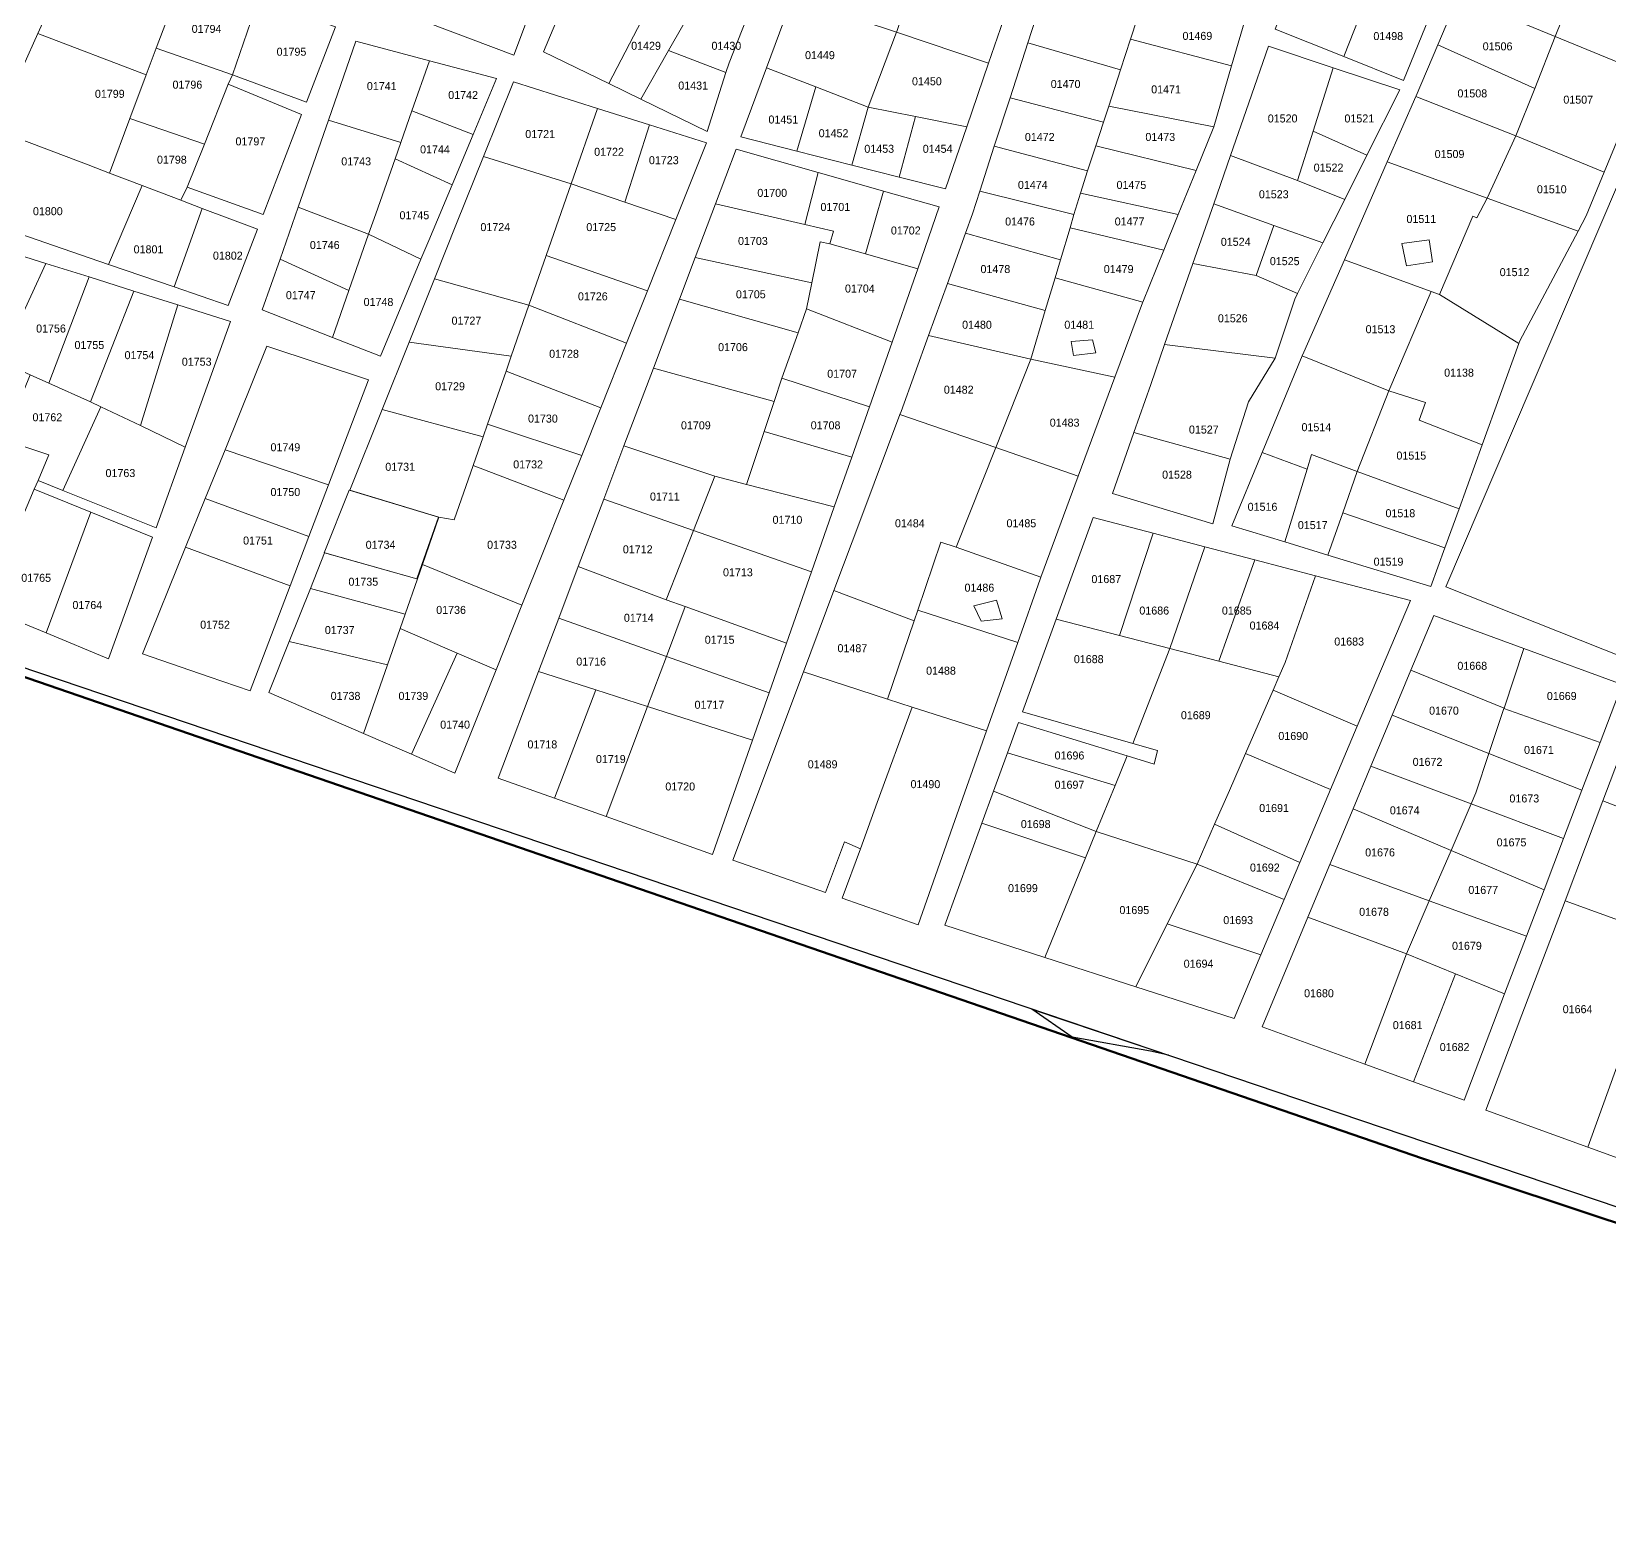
# Model space of a CAD drawing. Header units: metres. Extents: x 245225 to 248406, y 1633796 to 1637634.
# Drawn here: x 247398.4 to 247694.2, y 1633828 to 1634106.6 of the extents above; entities that cross this region are included whole.
import ezdxf
from ezdxf.enums import TextEntityAlignment as Align

# ---------------------------------------------------------------- set-up
doc = ezdxf.new("R2010")
doc.units = ezdxf.units.M
doc.header["$MEASUREMENT"] = 0
doc.layers.add('historique_numero_parcelle', color=7, linetype='Continuous')
doc.layers.add('limites_sections', color=7, linetype='Continuous')
doc.layers.add('Limites_Communes', color=7, linetype='Continuous', lineweight=211, plot=False)
doc.layers.add('LIMITES_PARCELLES', color=7, linetype='Continuous', lineweight=0, true_color=0xffffff)
doc.styles.add('Style-FANCY', font='FANCY.shx')

msp = doc.modelspace()

# ---------------------------------------------------------------- linework, layer by layer
at = {"layer": 'Limites_Communes', "color": 210, "lineweight": 80, "flags": 128}
msp.add_lwpolyline([(248359.7581, 1635572.275), (248054, 1635163), (248403, 1634932), (247921.6958, 1634066.3692), (247944, 1634048), (247854, 1633828), (247757.3136, 1633862.8869), (247659.1646, 1633895.42), (247213.4779, 1634048.8798)], dxfattribs=at)
at = {"layer": 'limites_parcelles', "flags": 128}
for points in [[(247426.999, 1634117.355), (247421.799, 1634103.522), (247419.914, 1634098.507), (247399.589, 1634106.286), (247407.619, 1634124.051), (247426.999, 1634117.355)], [(247563.837, 1634116.521), (247560.647, 1634106.651), (247560.588, 1634106.495), (247541.069, 1634113.001), (247544.848, 1634123.179), (247563.837, 1634116.521)], [(247602.562, 1634099.474), (247585.204, 1634104.553), (247590.647, 1634121.317), (247605.944, 1634116.996), (247608.04, 1634116.319), (247604.426, 1634105.207), (247602.562, 1634099.474)], [(247581.176, 1634110.443), (247577.836, 1634100.746), (247560.588, 1634106.495), (247560.647, 1634106.651), (247563.837, 1634116.521), (247581.176, 1634110.443)], [(247506.645, 1634096.895), (247515.895, 1634114.726), (247522.925, 1634112.039), (247517.842, 1634103.112), (247512.639, 1634093.976), (247506.645, 1634096.895)], [(247533.28, 1634111.071), (247529.169, 1634100.794), (247528.572, 1634098.935), (247517.842, 1634103.112), (247522.925, 1634112.039), (247523.691, 1634114.322), (247533.28, 1634111.071)], [(247560.588, 1634106.495), (247555.223, 1634092.496), (247545.456, 1634096.273), (247536.19, 1634099.857), (247541.069, 1634113.001), (247560.588, 1634106.495)], [(247704.659, 1634108.93), (247700.787, 1634098.814), (247684.066, 1634105.701), (247687.344, 1634113.957), (247687.777, 1634115.045), (247704.659, 1634108.93)], [(247419.914, 1634098.507), (247416.837, 1634090.322), (247413.002, 1634080.12), (247409.022, 1634081.632), (247391.46, 1634088.302), (247399.589, 1634106.286), (247419.914, 1634098.507)], [(247472.988, 1634101.18), (247469.698, 1634091.794), (247467.608, 1634085.831), (247454.077, 1634090.059), (247459.224, 1634104.817), (247472.988, 1634101.18)], [(247577.836, 1634100.746), (247573.726, 1634088.811), (247564.131, 1634090.722), (247555.223, 1634092.496), (247560.588, 1634106.495), (247577.836, 1634100.746)], [(247599.374, 1634089.672), (247581.854, 1634094.233), (247585.204, 1634104.553), (247602.562, 1634099.474), (247600.346, 1634092.661), (247599.374, 1634089.672)], [(247623.379, 1634100.205), (247620.027, 1634088.809), (247600.346, 1634092.661), (247602.562, 1634099.474), (247604.426, 1634105.207), (247623.379, 1634100.205)], [(247638.648, 1634087.943), (247635.71, 1634078.711), (247623.18, 1634083.386), (247626.635, 1634093.291), (247630.33, 1634103.882), (247642.437, 1634099.844), (247638.648, 1634087.943)], [(247680.209, 1634095.99), (247676.667, 1634087.072), (247657.93, 1634094.488), (247657.969, 1634094.576), (247662.027, 1634104.135), (247680.209, 1634095.99)], [(247700.787, 1634098.814), (247699.773, 1634096.164), (247693.237, 1634080.304), (247676.667, 1634087.072), (247680.209, 1634095.99), (247684.066, 1634105.701), (247700.787, 1634098.814)], [(247436.068, 1634098.502), (247435.274, 1634096.782), (247430.803, 1634085.527), (247416.837, 1634090.322), (247419.914, 1634098.507), (247421.799, 1634103.522), (247436.068, 1634098.502)], [(247427.601, 1634077.467), (247430.803, 1634085.527), (247435.274, 1634096.782), (247449.046, 1634091.072), (247441.824, 1634072.363), (247427.601, 1634077.467)], [(247481.168, 1634087.329), (247477.24, 1634077.924), (247466.55, 1634082.814), (247467.608, 1634085.831), (247469.698, 1634091.794), (247481.168, 1634087.329)], [(247596.396, 1634080.517), (247578.901, 1634085.139), (247581.854, 1634094.233), (247599.374, 1634089.672), (247597.93, 1634085.233), (247596.396, 1634080.517)], [(247620.027, 1634088.809), (247616.721, 1634080.621), (247597.93, 1634085.233), (247599.374, 1634089.672), (247600.346, 1634092.661), (247620.027, 1634088.809)], [(247430.803, 1634085.527), (247427.601, 1634077.467), (247426.417, 1634075.025), (247419.158, 1634077.782), (247413.002, 1634080.12), (247416.837, 1634090.322), (247430.803, 1634085.527)], [(247467.608, 1634085.831), (247466.55, 1634082.814), (247462.932, 1634072.493), (247461.591, 1634068.668), (247448.389, 1634073.75), (247454.077, 1634090.059), (247467.608, 1634085.831)], [(247419.158, 1634077.782), (247412.841, 1634063.012), (247402.544, 1634066.552), (247384.442, 1634072.775), (247391.46, 1634088.302), (247409.022, 1634081.632), (247413.002, 1634080.12), (247419.158, 1634077.782)], [(247688.331, 1634069.225), (247671.27, 1634075.43), (247676.667, 1634087.072), (247693.237, 1634080.304), (247689.851, 1634072.087), (247688.331, 1634069.225)], [(247494.89, 1634064.661), (247491.647, 1634055.352), (247473.93, 1634060.274), (247478.1, 1634070.676), (247483.118, 1634083.194), (247499.564, 1634078.082), (247494.89, 1634064.661)], [(247596.396, 1634080.517), (247595.043, 1634076.356), (247593.839, 1634072.333), (247576.172, 1634076.734), (247578.901, 1634085.139), (247596.396, 1634080.517)], [(247616.721, 1634080.621), (247613.385, 1634072.362), (247595.043, 1634076.356), (247596.396, 1634080.517), (247597.93, 1634085.233), (247616.721, 1634080.621)], [(247635.71, 1634078.711), (247644.603, 1634075.178), (247640.505, 1634067.015), (247631.317, 1634070.307), (247620.028, 1634074.351), (247623.18, 1634083.386), (247635.71, 1634078.711)], [(247477.24, 1634077.924), (247472.891, 1634067.511), (247471.415, 1634063.979), (247461.591, 1634068.668), (247462.932, 1634072.493), (247466.55, 1634082.814), (247477.24, 1634077.924)], [(247558.146, 1634076.753), (247554.732, 1634064.955), (247548.08, 1634066.831), (247548.741, 1634069.212), (247543.353, 1634070.469), (247545.905, 1634080.22), (247551.374, 1634078.671), (247558.146, 1634076.753)], [(247671.27, 1634075.43), (247669.365, 1634071.726), (247668.624, 1634072.043), (247662.38, 1634057.333), (247660.769, 1634057.923), (247644.522, 1634063.877), (247652.546, 1634082.197), (247671.27, 1634075.43)], [(247426.417, 1634075.025), (247430.414, 1634073.507), (247425.137, 1634058.786), (247412.841, 1634063.012), (247419.158, 1634077.782), (247426.417, 1634075.025)], [(247509.606, 1634074.669), (247519.194, 1634071.41), (247513.866, 1634058.061), (247494.89, 1634064.661), (247499.564, 1634078.082), (247509.606, 1634074.669)], [(247543.353, 1634070.469), (247548.741, 1634069.212), (247548.08, 1634066.831), (247546.227, 1634067.228), (247544.686, 1634059.52), (247522.834, 1634064.311), (247526.641, 1634074.365), (247543.353, 1634070.469)], [(247593.839, 1634072.333), (247593.099, 1634069.86), (247591.304, 1634063.864), (247573.492, 1634068.874), (247574.783, 1634072.457), (247576.172, 1634076.734), (247593.839, 1634072.333)], [(247613.385, 1634072.362), (247610.693, 1634065.694), (247593.099, 1634069.86), (247593.839, 1634072.333), (247595.043, 1634076.356), (247613.385, 1634072.362)], [(247688.331, 1634069.225), (247677.415, 1634048.671), (247677.238, 1634048.181), (247662.38, 1634057.333), (247668.624, 1634072.043), (247669.365, 1634071.726), (247671.27, 1634075.43), (247688.331, 1634069.225)], [(247471.415, 1634063.979), (247463.817, 1634045.787), (247454.809, 1634049.321), (247457.9, 1634058.139), (247461.591, 1634068.668), (247471.415, 1634063.979)], [(247591.304, 1634063.864), (247590.285, 1634060.458), (247588.461, 1634054.365), (247570.095, 1634059.452), (247573.492, 1634068.874), (247591.304, 1634063.864)], [(247610.693, 1634065.694), (247606.752, 1634055.937), (247590.285, 1634060.458), (247591.304, 1634063.864), (247593.099, 1634069.86), (247610.693, 1634065.694)], [(247548.08, 1634066.831), (247554.732, 1634064.955), (247564.556, 1634062.184), (247563.83, 1634060.075), (247559.732, 1634048.402), (247543.714, 1634054.66), (247544.686, 1634059.52), (247546.227, 1634067.228), (247548.08, 1634066.831)], [(247409.184, 1634060.649), (247401.659, 1634040.746), (247398.146, 1634042.316), (247392.632, 1634044.782), (247401.102, 1634063.194), (247409.184, 1634060.649)], [(247544.686, 1634059.52), (247543.714, 1634054.66), (247542.11, 1634050.168), (247519.869, 1634056.481), (247522.834, 1634064.311), (247544.686, 1634059.52)], [(247627.984, 1634060.931), (247635.753, 1634057.549), (247635.214, 1634056.476), (247631.55, 1634045.463), (247610.832, 1634047.989), (247616.136, 1634063.193), (247627.984, 1634060.931)], [(247660.769, 1634057.923), (247652.855, 1634039.341), (247636.646, 1634045.86), (247636.934, 1634046.554), (247644.522, 1634063.877), (247660.769, 1634057.923)], [(247606.752, 1634055.937), (247606.692, 1634055.788), (247601.524, 1634041.863), (247585.73, 1634045.241), (247588.461, 1634054.365), (247590.285, 1634060.458), (247606.752, 1634055.937)], [(247425.803, 1634055.417), (247418.825, 1634032.785), (247411.397, 1634036.334), (247409.477, 1634037.251), (247417.577, 1634058.007), (247425.803, 1634055.417)], [(247542.11, 1634050.168), (247539.084, 1634041.696), (247537.616, 1634037.29), (247514.985, 1634043.582), (247519.869, 1634056.481), (247542.11, 1634050.168)], [(247662.38, 1634057.333), (247677.238, 1634048.181), (247670.356, 1634029.173), (247658.57, 1634033.838), (247659.734, 1634037.118), (247652.855, 1634039.341), (247660.769, 1634057.923), (247662.38, 1634057.333)], [(247509.952, 1634048.257), (247505.111, 1634036.129), (247487.354, 1634043.027), (247488.315, 1634045.786), (247491.647, 1634055.352), (247509.952, 1634048.257)], [(247559.732, 1634048.402), (247555.498, 1634036.341), (247539.084, 1634041.696), (247542.11, 1634050.168), (247543.714, 1634054.66), (247559.732, 1634048.402)], [(247488.315, 1634045.786), (247487.354, 1634043.027), (247483.89, 1634033.08), (247483.066, 1634030.715), (247464.137, 1634035.841), (247469.173, 1634048.405), (247488.315, 1634045.786)], [(247585.73, 1634045.241), (247579.158, 1634028.663), (247561.218, 1634034.854), (247561.448, 1634035.468), (247566.578, 1634049.697), (247585.73, 1634045.241)], [(247626.532, 1634037.223), (247623.148, 1634026.521), (247605.088, 1634031.523), (247608.226, 1634040.518), (247610.832, 1634047.989), (247631.55, 1634045.463), (247626.532, 1634037.223)], [(247652.855, 1634039.341), (247646.928, 1634024.207), (247638.356, 1634027.382), (247637.523, 1634024.658), (247629.135, 1634027.744), (247636.646, 1634045.86), (247652.855, 1634039.341)], [(247401.659, 1634040.746), (247409.477, 1634037.251), (247411.397, 1634036.334), (247404.287, 1634020.636), (247399.618, 1634022.503), (247401.672, 1634027.329), (247393.223, 1634030.159), (247395.758, 1634036.417), (247398.146, 1634042.316), (247401.659, 1634040.746)], [(247537.616, 1634037.29), (247535.753, 1634031.696), (247532.452, 1634021.784), (247526.516, 1634023.307), (247509.472, 1634029.023), (247514.985, 1634043.582), (247537.616, 1634037.29)], [(247552.166, 1634026.849), (247535.753, 1634031.696), (247537.616, 1634037.29), (247539.084, 1634041.696), (247555.498, 1634036.341), (247552.166, 1634026.849)], [(247670.356, 1634029.173), (247666.028, 1634017.22), (247646.928, 1634024.207), (247652.855, 1634039.341), (247659.734, 1634037.118), (247658.57, 1634033.838), (247670.356, 1634029.173)], [(247418.825, 1634032.785), (247427.21, 1634028.78), (247421.738, 1634013.656), (247404.287, 1634020.636), (247411.397, 1634036.334), (247418.825, 1634032.785)], [(247483.066, 1634030.715), (247481.183, 1634025.31), (247477.647, 1634015.158), (247474.79, 1634015.634), (247458.069, 1634020.702), (247464.137, 1634035.841), (247483.066, 1634030.715)], [(247501.544, 1634027.195), (247498.201, 1634018.82), (247481.183, 1634025.31), (247483.066, 1634030.715), (247483.89, 1634033.08), (247501.544, 1634027.195)], [(247579.158, 1634028.663), (247571.76, 1634009.999), (247568.867, 1634010.956), (247564.533, 1633998.227), (247563.852, 1633996.226), (247548.841, 1634001.891), (247554.082, 1634015.85), (247561.218, 1634034.854), (247579.158, 1634028.663)], [(247393.223, 1634030.159), (247401.672, 1634027.329), (247399.618, 1634022.503), (247398.924, 1634020.873), (247389.5, 1633998.731), (247375.686, 1634004.419), (247386.122, 1634032.537), (247393.223, 1634030.159)], [(247646.928, 1634024.207), (247644.21, 1634016.421), (247641.451, 1634008.518), (247633.347, 1634010.99), (247637.523, 1634024.658), (247638.356, 1634027.382), (247646.928, 1634024.207)], [(247498.201, 1634018.82), (247494.253, 1634008.931), (247490.348, 1633999.149), (247471.695, 1634006.759), (247474.79, 1634015.634), (247477.647, 1634015.158), (247481.183, 1634025.31), (247498.201, 1634018.82)], [(247532.452, 1634021.784), (247548.907, 1634017.563), (247544.633, 1634005.389), (247522.496, 1634013.111), (247526.516, 1634023.307), (247532.452, 1634021.784)], [(247450.407, 1634012.015), (247446.879, 1634002.766), (247439.273, 1634005.578), (247427.284, 1634010.01), (247430.979, 1634019.134), (247450.407, 1634012.015)], [(247470.664, 1634004.108), (247470.655, 1634004.081), (247453.352, 1634008.934), (247453.257, 1634008.961), (247457.963, 1634020.702), (247474.684, 1634015.634), (247471.589, 1634006.759), (247470.664, 1634004.108)], [(247544.633, 1634005.389), (247539.952, 1633992.052), (247520.945, 1633998.878), (247517.388, 1634000.156), (247522.496, 1634013.111), (247544.633, 1634005.389)], [(247446.879, 1634002.766), (247439.369, 1633983.081), (247431.696, 1633985.731), (247419.2, 1633990.047), (247427.284, 1634010.01), (247439.273, 1634005.578), (247446.879, 1634002.766)], [(247470.761, 1634004.081), (247468.459, 1633997.482), (247450.678, 1634002.262), (247453.352, 1634008.934), (247453.363, 1634008.961), (247470.664, 1634004.108), (247470.761, 1634004.081)], [(247571.76, 1634009.999), (247587.623, 1634004.411), (247587.483, 1634004.036), (247583.293, 1633992.163), (247564.533, 1633998.227), (247568.867, 1634010.956), (247571.76, 1634009.999)], [(247490.348, 1633999.149), (247485.509, 1633987.026), (247478.211, 1633990.178), (247467.522, 1633994.794), (247468.459, 1633997.482), (247470.761, 1634004.081), (247471.695, 1634006.759), (247490.348, 1633999.149)], [(247517.388, 1634000.156), (247520.945, 1633998.878), (247517.428, 1633989.539), (247497.234, 1633996.705), (247500.908, 1634006.407), (247517.388, 1634000.156)], [(247639.144, 1634004.661), (247633.447, 1633988.405), (247632.268, 1633985.707), (247620.989, 1633988.622), (247627.724, 1634007.647), (247639.144, 1634004.661)], [(247646.957, 1633976.445), (247631.169, 1633983.191), (247632.268, 1633985.707), (247633.447, 1633988.405), (247639.144, 1634004.661), (247656.91, 1634000.014), (247646.957, 1633976.445)], [(247468.459, 1633997.482), (247467.522, 1633994.794), (247465.14, 1633987.966), (247446.688, 1633992.308), (247450.678, 1634002.262), (247468.459, 1633997.482)], [(247583.293, 1633992.163), (247577.443, 1633975.588), (247563.495, 1633980.045), (247558.848, 1633981.529), (247563.852, 1633996.226), (247564.533, 1633998.227), (247583.293, 1633992.163)], [(247478.211, 1633990.178), (247469.614, 1633971.211), (247460.647, 1633975.083), (247465.14, 1633987.966), (247467.522, 1633994.794), (247478.211, 1633990.178)], [(247517.428, 1633989.539), (247513.896, 1633980.162), (247504.214, 1633983.277), (247493.459, 1633986.736), (247497.234, 1633996.705), (247517.428, 1633989.539)], [(247602.354, 1633993.437), (247611.797, 1633990.997), (247604.843, 1633973.221), (247584.169, 1633979.135), (247590.492, 1633996.502), (247602.354, 1633993.437)], [(247620.989, 1633988.622), (247632.268, 1633985.707), (247631.169, 1633983.191), (247625.995, 1633971.349), (247622.969, 1633964.427), (247620.21, 1633958.111), (247616.937, 1633950.623), (247598.007, 1633956.757), (247601.536, 1633965.379), (247603.8, 1633970.909), (247608.841, 1633969.355), (247609.476, 1633971.895), (247604.843, 1633973.221), (247611.797, 1633990.997), (247620.989, 1633988.622)], [(247692.466, 1633973.406), (247674.418, 1633979.761), (247674.455, 1633979.873), (247678.164, 1633991.037), (247696.598, 1633984.271), (247692.466, 1633973.406)], [(247553.784, 1633953.499), (247550.797, 1633954.766), (247547.235, 1633945.3), (247529.857, 1633951.331), (247543.121, 1633986.656), (247558.848, 1633981.529), (247563.495, 1633980.045), (247556.959, 1633962.178), (247553.784, 1633953.499)], [(247674.455, 1633979.873), (247674.418, 1633979.761), (247671.631, 1633971.375), (247653.481, 1633978.535), (247657.002, 1633986.983), (247674.455, 1633979.873)], [(247577.443, 1633975.588), (247571.147, 1633957.748), (247564.623, 1633939.266), (247550.384, 1633944.207), (247553.784, 1633953.499), (247556.959, 1633962.178), (247563.495, 1633980.045), (247577.443, 1633975.588)], [(247714.456, 1633965.134), (247711.005, 1633955.531), (247692.996, 1633962.452), (247696.627, 1633972.045), (247700.302, 1633981.758), (247717.626, 1633973.956), (247714.456, 1633965.134)], [(247671.631, 1633971.375), (247669.166, 1633963.958), (247668.291, 1633961.929), (247649.498, 1633968.979), (247653.481, 1633978.535), (247671.631, 1633971.375)], [(247641.955, 1633964.601), (247636.174, 1633950.911), (247620.21, 1633958.111), (247622.969, 1633964.427), (247625.995, 1633971.349), (247641.955, 1633964.601)], [(247689.076, 1633964.492), (247685.627, 1633955.425), (247668.291, 1633961.929), (247669.166, 1633963.958), (247671.631, 1633971.375), (247689.076, 1633964.492)], [(247707.923, 1633946.954), (247704.376, 1633937.082), (247685.914, 1633943.737), (247689.739, 1633953.846), (247692.996, 1633962.452), (247711.005, 1633955.531), (247707.923, 1633946.954)], [(247616.937, 1633950.623), (247611.331, 1633939.443), (247605.412, 1633927.641), (247588.343, 1633933.148), (247595.976, 1633951.794), (247598.007, 1633956.757), (247616.937, 1633950.623)], [(247678.662, 1633937.11), (247674.564, 1633926.336), (247665.383, 1633930.054), (247656.149, 1633933.795), (247660.441, 1633943.741), (247678.662, 1633937.11)], [(247696.706, 1633915.735), (247690.178, 1633897.568), (247671.065, 1633904.499), (247677.822, 1633922.353), (247685.914, 1633943.737), (247704.376, 1633937.082), (247700.077, 1633925.117), (247696.706, 1633915.735)]]:
    msp.add_lwpolyline(points, close=True, dxfattribs=at)
at = {"layer": 'limites_parcelles'}
for points in [[(247494.778, 1634118.077), (247488.847, 1634102.223), (247472.605, 1634108.337), (247478.789, 1634123.231)], [(247651.133, 1634118.956), (247644.428, 1634101.94), (247631.543, 1634107.081), (247638.031, 1634124.193)], [(247515.895, 1634114.726), (247506.645, 1634096.895), (247494.403, 1634102.858), (247501.651, 1634120.17)], [(247662.485, 1634114.419), (247655.587, 1634097.487), (247644.428, 1634101.94), (247651.133, 1634118.956)], [(247687.344, 1634113.957), (247684.066, 1634105.701), (247665.873, 1634113.194), (247669.056, 1634120.692)], [(247440.872, 1634112.562), (247436.068, 1634098.502), (247421.799, 1634103.522), (247426.999, 1634117.355)], [(247626.377, 1634110.399), (247623.379, 1634100.205), (247604.426, 1634105.207), (247608.04, 1634116.319)], [(247436.068, 1634098.502), (247440.872, 1634112.562), (247455.403, 1634107.541), (247449.941, 1634093.391)], [(247680.209, 1634095.99), (247662.027, 1634104.135), (247665.873, 1634113.194), (247684.066, 1634105.701)], [(247481.168, 1634087.329), (247469.698, 1634091.794), (247472.988, 1634101.18), (247485.566, 1634097.857)], [(247528.572, 1634098.935), (247525.042, 1634087.935), (247512.639, 1634093.976), (247517.842, 1634103.112)], [(247545.456, 1634096.273), (247541.868, 1634084.244), (247531.382, 1634086.905), (247536.19, 1634099.857)], [(247648.753, 1634083.444), (247638.648, 1634087.943), (247642.437, 1634099.844), (247654.899, 1634095.688)], [(247504.498, 1634092.246), (247499.564, 1634078.082), (247483.118, 1634083.194), (247488.741, 1634097.222)], [(247541.868, 1634084.244), (247545.456, 1634096.273), (247555.223, 1634092.496), (247552.196, 1634081.623)], [(247514.28, 1634089.157), (247509.606, 1634074.669), (247499.564, 1634078.082), (247504.498, 1634092.246)], [(247564.131, 1634090.722), (247561.049, 1634079.376), (247552.196, 1634081.623), (247555.223, 1634092.496)], [(247676.667, 1634087.072), (247671.27, 1634075.43), (247652.546, 1634082.197), (247657.93, 1634094.488)], [(247739.741, 1634079.229), (247701.466, 1633987.526), (247663.578, 1634002.554), (247702.175, 1634092.916)], [(247519.194, 1634071.41), (247509.606, 1634074.669), (247514.28, 1634089.157), (247524.936, 1634085.792)], [(247561.049, 1634079.376), (247564.131, 1634090.722), (247573.726, 1634088.811), (247569.719, 1634077.176)], [(247648.753, 1634083.444), (247644.603, 1634075.178), (247635.71, 1634078.711), (247638.648, 1634087.943)], [(247545.905, 1634080.22), (247543.353, 1634070.469), (247526.641, 1634074.365), (247530.51, 1634084.581)], [(247554.732, 1634064.955), (247558.146, 1634076.753), (247568.558, 1634073.804), (247564.556, 1634062.184)], [(247631.317, 1634070.307), (247627.984, 1634060.931), (247616.136, 1634063.193), (247620.028, 1634074.351)], [(247425.137, 1634058.786), (247430.414, 1634073.507), (247440.75, 1634069.582), (247435.242, 1634055.312)], [(247457.9, 1634058.139), (247444.99, 1634064.001), (247448.389, 1634073.75), (247461.591, 1634068.668)], [(247401.102, 1634063.194), (247392.632, 1634044.782), (247377.655, 1634051.477), (247384.283, 1634068.488)], [(247640.505, 1634067.015), (247635.753, 1634057.549), (247627.984, 1634060.931), (247631.317, 1634070.307)], [(247655.321, 1634066.89), (247660.401, 1634067.631), (247661.036, 1634063.503), (247656.168, 1634062.763)], [(247457.9, 1634058.139), (247454.809, 1634049.321), (247441.669, 1634054.477), (247444.99, 1634064.001)], [(247513.866, 1634058.061), (247509.952, 1634048.257), (247491.647, 1634055.352), (247494.89, 1634064.661)], [(247401.659, 1634040.746), (247409.184, 1634060.649), (247417.577, 1634058.007), (247409.477, 1634037.251)], [(247491.647, 1634055.352), (247488.315, 1634045.786), (247469.173, 1634048.405), (247473.93, 1634060.274)], [(247588.461, 1634054.365), (247585.73, 1634045.241), (247566.578, 1634049.697), (247570.095, 1634059.452)], [(247418.825, 1634032.785), (247425.803, 1634055.417), (247435.718, 1634052.296), (247427.21, 1634028.78)], [(247454.105, 1634021.708), (247434.682, 1634028.278), (247442.544, 1634047.692), (247461.594, 1634041.342)], [(247593.3, 1634048.553), (247597.335, 1634048.884), (247597.931, 1634046.436), (247593.763, 1634045.907)], [(247601.524, 1634041.863), (247594.641, 1634023.32), (247579.158, 1634028.663), (247585.73, 1634045.241)], [(247505.111, 1634036.129), (247501.544, 1634027.195), (247483.89, 1634033.08), (247487.354, 1634043.027)], [(247552.166, 1634026.849), (247548.907, 1634017.563), (247532.452, 1634021.784), (247535.753, 1634031.696)], [(247623.148, 1634026.521), (247619.85, 1634014.383), (247601.083, 1634020.043), (247605.088, 1634031.523)], [(247454.105, 1634021.708), (247450.407, 1634012.015), (247430.979, 1634019.134), (247434.682, 1634028.278)], [(247526.516, 1634023.307), (247522.496, 1634013.111), (247505.669, 1634018.981), (247509.472, 1634029.023)], [(247594.641, 1634023.32), (247587.623, 1634004.411), (247571.76, 1634009.999), (247579.158, 1634028.663)], [(247637.523, 1634024.658), (247633.347, 1634010.99), (247623.44, 1634014.011), (247629.135, 1634027.744)], [(247663.38, 1634009.907), (247644.21, 1634016.421), (247646.928, 1634024.207), (247666.028, 1634017.22)], [(247409.508, 1634016.588), (247401.132, 1633993.942), (247389.5, 1633998.731), (247398.924, 1634020.873)], [(247522.496, 1634013.111), (247517.388, 1634000.156), (247500.908, 1634006.407), (247505.669, 1634018.981)], [(247401.132, 1633993.942), (247409.508, 1634016.588), (247421.1, 1634011.894), (247412.858, 1633989.113)], [(247608.684, 1634012.627), (247602.354, 1633993.437), (247590.492, 1633996.502), (247597.433, 1634015.569)], [(247663.38, 1634009.907), (247660.747, 1634002.634), (247641.451, 1634008.518), (247644.21, 1634016.421)], [(247618.373, 1634010.093), (247611.797, 1633990.997), (247602.354, 1633993.437), (247608.684, 1634012.627)], [(247627.724, 1634007.647), (247620.989, 1633988.622), (247611.797, 1633990.997), (247618.373, 1634010.093)], [(247563.852, 1633996.226), (247558.848, 1633981.529), (247543.121, 1633986.656), (247548.841, 1634001.891)], [(247575.039, 1633999.039), (247579.338, 1634000.097), (247580.397, 1633996.591), (247576.428, 1633996.128)], [(247539.952, 1633992.052), (247536.672, 1633982.709), (247517.428, 1633989.539), (247520.945, 1633998.878)], [(247674.455, 1633979.873), (247657.002, 1633986.983), (247661.276, 1633997.236), (247678.164, 1633991.037)], [(247465.14, 1633987.966), (247460.647, 1633975.083), (247442.862, 1633982.763), (247446.688, 1633992.308)], [(247485.509, 1633987.026), (247477.787, 1633967.682), (247469.614, 1633971.211), (247478.211, 1633990.178)], [(247536.672, 1633982.709), (247533.557, 1633973.836), (247513.896, 1633980.162), (247517.428, 1633989.539)], [(247504.214, 1633983.277), (247496.477, 1633962.961), (247485.883, 1633966.73), (247493.459, 1633986.736)], [(247513.896, 1633980.162), (247506.126, 1633959.529), (247496.477, 1633962.961), (247504.214, 1633983.277)], [(247646.957, 1633976.445), (247641.955, 1633964.601), (247625.995, 1633971.349), (247631.169, 1633983.191)], [(247533.557, 1633973.836), (247526.047, 1633952.442), (247506.126, 1633959.529), (247513.896, 1633980.162)], [(247692.466, 1633973.406), (247689.076, 1633964.492), (247671.631, 1633971.375), (247674.418, 1633979.761)], [(247601.536, 1633965.379), (247581.375, 1633971.462), (247583.456, 1633977.177), (247603.8, 1633970.909)], [(247598.007, 1633956.757), (247578.754, 1633964.262), (247581.375, 1633971.462), (247601.536, 1633965.379)], [(247668.291, 1633961.929), (247664.523, 1633953.198), (247646.169, 1633960.991), (247649.498, 1633968.979)], [(247598.007, 1633956.757), (247595.976, 1633951.794), (247576.586, 1633958.305), (247578.754, 1633964.262)], [(247685.627, 1633955.425), (247681.964, 1633945.792), (247664.523, 1633953.198), (247668.291, 1633961.929)], [(247664.523, 1633953.198), (247660.441, 1633943.741), (247641.805, 1633950.523), (247646.169, 1633960.991)], [(247595.976, 1633951.794), (247588.343, 1633933.148), (247569.625, 1633939.186), (247576.586, 1633958.305)], [(247636.174, 1633950.911), (247633.26, 1633944.009), (247616.937, 1633950.623), (247620.21, 1633958.111)], [(247681.964, 1633945.792), (247678.662, 1633937.11), (247660.441, 1633943.741), (247664.523, 1633953.198)], [(247628.873, 1633933.622), (247611.331, 1633939.443), (247616.937, 1633950.623), (247633.26, 1633944.009)], [(247660.441, 1633943.741), (247656.149, 1633933.795), (247637.702, 1633940.678), (247641.805, 1633950.523)], [(247628.873, 1633933.622), (247623.837, 1633921.697), (247605.412, 1633927.641), (247611.331, 1633939.443)], [(247656.149, 1633933.795), (247648.39, 1633913.106), (247629.129, 1633920.11), (247637.702, 1633940.678)], [(247665.383, 1633930.054), (247657.461, 1633909.807), (247648.39, 1633913.106), (247656.149, 1633933.795)], [(247674.564, 1633926.336), (247666.964, 1633906.351), (247657.461, 1633909.807), (247665.383, 1633930.054)], [(247715.749, 1633909.061), (247708.636, 1633890.873), (247690.178, 1633897.568), (247696.706, 1633915.735)]]:
    msp.add_3dface(points, dxfattribs=at)
at = {"layer": 'limites_sections'}
for p, q in [((247655.536, 1633899.89), (247154.274, 1634069.595)), ((247791.841, 1633853.743), (247655.536, 1633899.89))]:
    msp.add_line(p, q, dxfattribs=at)
msp.add_3dface([(247593.5033, 1633918.2005), (247585.944999, 1633923.450415), (247611.530338, 1633914.788358), (247608.1877, 1633915.5811)], dxfattribs=at)

# ---------------------------------------------------------------- texts
at = {"layer": 'historique_numero_parcelle', "style": 'Style-FANCY'}
for s, p in [('01794', (247431.217802, 1634107.144536)), ('01469', (247616.972306, 1634105.827246)), ('01498', (247652.757882, 1634105.79254)), ('01795', (247447.136364, 1634102.858722)), ('01429', (247513.605451, 1634103.969648)), ('01430', (247528.668176, 1634103.969648)), ('01506', (247673.250804, 1634103.868297)), ('01449', (247546.207682, 1634102.219188)), ('01450', (247566.258712, 1634097.321115)), ('01799', (247413.074064, 1634094.972824)), ('01796', (247427.623288, 1634096.68715)), ('01741', (247464.057477, 1634096.415911)), ('01742', (247479.315823, 1634094.750566)), ('01431', (247522.440873, 1634096.519985)), ('01470', (247592.266572, 1634096.809543)), ('01471', (247611.101965, 1634095.801939)), ('01508', (247668.515756, 1634095.049141)), ('01507', (247688.371167, 1634093.873604)), ('01451', (247539.348325, 1634090.15484)), ('01520', (247632.953669, 1634090.354207)), ('01521', (247647.331725, 1634090.354207)), ('01797', (247439.433834, 1634086.058331)), ('01721', (247493.758623, 1634087.434073)), ('01452', (247548.762529, 1634087.583352)), ('01472', (247587.421488, 1634086.887446)), ('01473', (247610.015576, 1634086.887446)), ('01798', (247424.713443, 1634082.629679)), ('01743', (247459.264792, 1634082.309459)), ('01744', (247474.034088, 1634084.562573)), ('01722', (247506.669531, 1634084.103383)), ('01723', (247516.939571, 1634082.536)), ('01453', (247557.320896, 1634084.668998)), ('01454', (247568.275605, 1634084.668998)), ('01509', (247664.242686, 1634083.685611)), ('01522', (247641.56094, 1634081.145829)), ('01700', (247537.261285, 1634076.410659)), ('01474', (247586.117523, 1634077.901574)), ('01475', (247604.603595, 1634077.901574)), ('01523', (247631.2909, 1634076.149794)), ('01510', (247683.413428, 1634077.085457)), ('01701', (247549.096283, 1634073.7657)), ('01800', (247401.458374, 1634072.974735)), ('01745', (247470.176273, 1634072.21921)), ('01476', (247583.72118, 1634071.044271)), ('01477', (247604.26126, 1634071.044271)), ('01511', (247658.955711, 1634071.515648)), ('01724', (247485.346971, 1634069.996932)), ('01725', (247505.202382, 1634069.996932)), ('01703', (247533.642318, 1634067.398204)), ('01702', (247562.30062, 1634069.357434)), ('01801', (247420.335686, 1634065.823548)), ('01802', (247435.202791, 1634064.64801)), ('01746', (247453.374365, 1634066.642841)), ('01524', (247624.150777, 1634067.235301)), ('01478', (247579.099662, 1634062.129778)), ('01479', (247602.207252, 1634062.129778)), ('01525', (247633.344908, 1634063.610726)), ('01512', (247676.437704, 1634061.557253)), ('01704', (247553.693349, 1634058.483711)), ('01747', (247448.87511, 1634057.23854)), ('01748', (247463.448785, 1634055.965041)), ('01726', (247503.633057, 1634057.015288)), ('01705', (247533.251079, 1634057.406135)), ('01526', (247623.605618, 1634052.904281)), ('01756', (247402.054294, 1634050.986376)), ('01727', (247479.937734, 1634052.459206)), ('01480', (247575.648806, 1634051.695351)), ('01481', (247594.819548, 1634051.695351)), ('01513', (247651.297502, 1634050.854307)), ('01755', (247409.243322, 1634047.90059)), ('01706', (247529.907202, 1634047.499781)), ('01754', (247418.633073, 1634045.997339)), ('01753', (247429.364217, 1634044.765823)), ('01728', (247498.235173, 1634046.25702)), ('01707', (247550.366939, 1634042.513368)), ('01138', (247666.022059, 1634042.715651)), ('01729', (247476.863709, 1634040.171164)), ('01482', (247572.22546, 1634039.523639)), ('01762', (247401.369625, 1634034.357417)), ('01730', (247494.27409, 1634034.111985)), ('01709', (247522.94673, 1634032.848919)), ('01708', (247547.269958, 1634032.848919)), ('01483', (247592.08087, 1634033.352066)), ('01527', (247618.175858, 1634032.05467)), ('01514', (247639.279219, 1634032.495715)), ('01749', (247445.990099, 1634028.741607)), ('01515', (247657.080621, 1634027.181306)), ('01763', (247415.063011, 1634023.900031)), ('01731', (247467.513635, 1634025.078378)), ('01732', (247491.499019, 1634025.526201)), ('01528', (247613.145635, 1634023.601995)), ('01750', (247445.990099, 1634020.341411)), ('01711', (247517.134682, 1634019.505231)), ('01516', (247629.180346, 1634017.581082)), ('01710', (247540.116953, 1634015.141353)), ('01484', (247563.062986, 1634014.494265)), ('01485', (247583.976839, 1634014.494265)), ('01517', (247638.594549, 1634014.152431)), ('01518', (247655.026613, 1634016.381054)), ('01751', (247440.855079, 1634011.255485)), ('01734', (247463.836282, 1634010.460628)), ('01733', (247486.601538, 1634010.460628)), ('01712', (247512.048567, 1634009.611122)), ('01713', (247530.828069, 1634005.300818)), ('01519', (247652.801438, 1634007.295128)), ('01765', (247399.272825, 1634004.271002)), ('01735', (247460.605062, 1634003.536351)), ('01486', (247576.10471, 1634002.419372)), ('01687', (247599.895975, 1634004.029216)), ('01764', (247408.858196, 1633999.170883)), ('01736', (247477.060082, 1633998.253929)), ('01714', (247512.244187, 1633996.77817)), ('01686', (247608.88226, 1633998.1345)), ('01685', (247624.3565, 1633998.1345)), ('01752', (247432.810215, 1633995.483689)), ('01737', (247456.177667, 1633994.482413)), ('01684', (247629.550716, 1633995.329014)), ('01715', (247527.404722, 1633992.663789)), ('01487', (247552.290494, 1633991.082831)), ('01683', (247645.426486, 1633992.328944)), ('01716', (247503.321653, 1633988.581551)), ('01688', (247596.601004, 1633989.028867)), ('01668', (247668.50542, 1633987.781389)), ('01488', (247568.902208, 1633986.864491)), ('01738', (247457.272297, 1633982.13965)), ('01739', (247469.987585, 1633982.13965)), ('01669', (247685.279819, 1633982.124114)), ('01717', (247525.487823, 1633980.481362)), ('01689', (247616.670374, 1633978.528622)), ('01670', (247663.199233, 1633979.381193)), ('01740', (247477.812377, 1633976.75177)), ('01718', (247494.168131, 1633973.050285)), ('01690', (247634.942487, 1633974.628531)), ('01719', (247507.005681, 1633970.307364)), ('01696', (247592.99077, 1633970.977717)), ('01672', (247660.118221, 1633969.780969)), ('01671', (247681.000636, 1633972.009593)), ('01489', (247546.711586, 1633969.327858)), ('01720', (247520.014398, 1633965.164387)), ('01490', (247565.980138, 1633965.605322)), ('01697', (247592.99077, 1633965.491875)), ('01691', (247631.347973, 1633961.128217)), ('01673', (247678.261959, 1633962.923667)), ('01698', (247586.657579, 1633958.120275)), ('01674', (247655.839038, 1633960.695043)), ('01676', (247651.21752, 1633952.809145)), ('01675', (247675.865616, 1633954.694903)), ('01692', (247629.61534, 1633949.976353)), ('01699', (247584.261236, 1633946.119995)), ('01677', (247670.559428, 1633945.78041)), ('01695', (247605.143651, 1633942.005614)), ('01693', (247624.619175, 1633940.127727)), ('01678', (247650.091178, 1633941.675978)), ('01679', (247667.501341, 1633935.308482)), ('01694', (247617.19201, 1633931.955359)), ('01680', (247639.764591, 1633926.42001)), ('01664', (247688.251395, 1633923.433661)), ('01681', (247656.392275, 1633920.44436)), ('01682', (247665.195167, 1633916.329979))]:
    msp.add_text(s, height=1.499994, dxfattribs=at).set_placement(p, align=Align.MIDDLE_CENTER)

doc.saveas('drawing.dxf')
